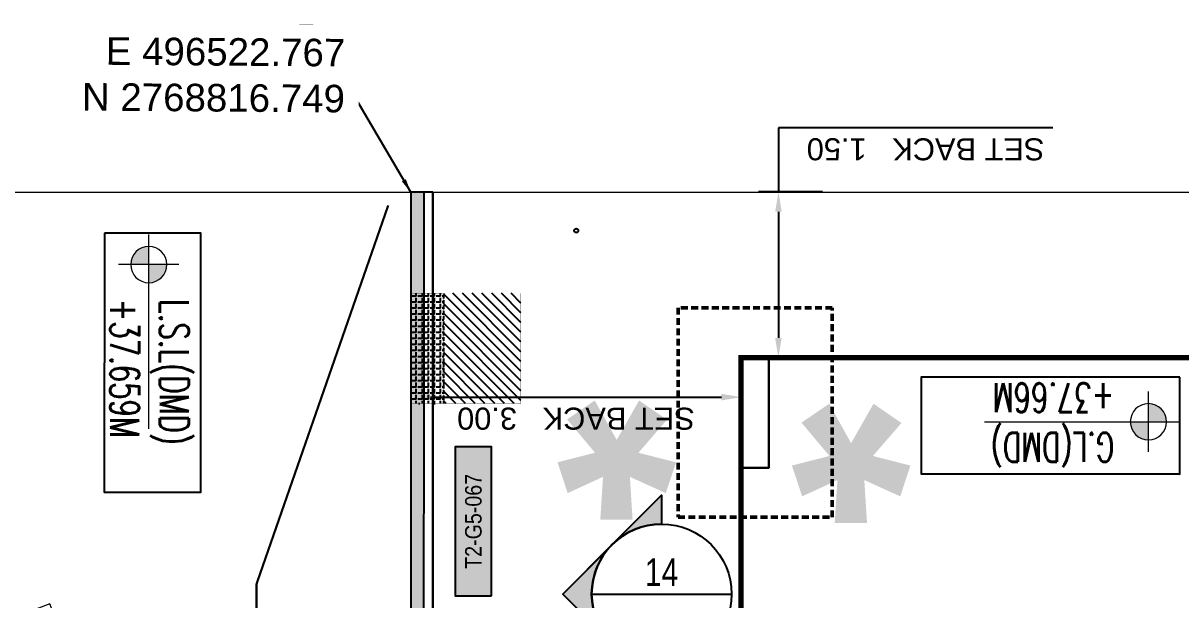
# Model space of a CAD drawing. Header units: centimetres. Extents: x -6122352 to 4157695, y -1694241 to 1947892.
# Drawn here: x 25938 to 36450, y -154451 to -149220 of the extents above; entities that cross this region are included whole.
import ezdxf
from ezdxf.enums import TextEntityAlignment as Align
from ezdxf.xclip import XClip

# ---------------------------------------------------------------- set-up
doc = ezdxf.new("R2010")
doc.units = ezdxf.units.CM
doc.header["$MEASUREMENT"] = 0
doc.header["$XCLIPFRAME"] = 2
doc.header["$PDMODE"] = 66
doc.header["$PDSIZE"] = 100
doc.linetypes.add('DASHED2', pattern=[0.375, 0.25, -0.125])
doc.linetypes.add('XR-AR-END-SETTING OUT PLAN$0$23261-XR-AR-SI-GF$0$HIDDEN', pattern=[0.375, 0.25, -0.125])
for name, color, linetype in [('00-MI-DIM', 7, 'Continuous'), ('23585-XR-AR-BOUNDARY WALLS AND SETBACKS$0$setback', 7, 'XR-AR-END-SETTING OUT PLAN$0$23261-XR-AR-SI-GF$0$HIDDEN'), ('@MI-FOOTINGS', 7, 'Continuous'), ('@MI-MEP', 7, 'Continuous'), ('@MI-REF LAYER', 7, 'Continuous'), ('@MI-TYPE-01', 30, 'Continuous'), ('@MI-TYPE-02', 6, 'Continuous'), ('B_TH_2', 7, 'Continuous'), ('PANEL-TAGS', 7, 'Continuous'), ('S-DIMENSION', 251, 'Continuous'), ('XREF1$0$S-LEVELS', 2, 'Continuous'), ('XREF1$0$S-TEXT-1', 3, 'Continuous'), ('XREF1$0$TYPICAL NEW PROFILE', 3, 'Continuous')]:
    doc.layers.add(name, color=color, linetype=linetype)
doc.layers.add('23585-XR-AR-DAMAC PLOT LIMITS$0$1-End units', color=7, linetype='Continuous', lineweight=5, true_color=0xf8991e)
doc.layers.add('23585-XR-AR-DAMAC PLOT LIMITS$0$1-Open Space', color=7, linetype='Continuous', lineweight=5, true_color=0x90cf5a)
for name, color, linetype, lineweight in [('@ Foundations', 4, 'DASHED2', 50), ('A-ANNO-TEXT', 3, 'Continuous', 25), ('Text Coordinate', 7, 'Continuous', 15), ('XR-AR-END-SETTING OUT PLAN$0$23585-XR-AR-END-GROUND FLOOR$0$S-COLS', 51, 'Continuous', 40), ('XR-AR-END-SETTING OUT PLAN$0$23585-XR-AR-END-GROUND FLOOR$0$S-COLS-PATT', 8, 'Continuous', 5), ('XREF1$0$36-TAGLVL', 23, 'Continuous', 9)]:
    doc.layers.add(name, color=color, linetype=linetype, lineweight=lineweight)
doc.styles.add('23585-XR-AR-MALDIVE-1$0$Arial', font='arialbd.ttf')
doc.styles.add('Arial', font='arialbd.ttf')
doc.styles.add('Arial Narrow', font='ARIALN.TTF', dxfattribs={"width": 0.95, "height": 500})
doc.styles.add('PANELTAG_STYLE', font='arial.ttf')
doc.styles.get("Standard").update_dxf_attribs({"font": 'arial.ttf'})
doc.styles.add('TITLE', font='arial.ttf')
doc.styles.add('XREF1$0$DLT_TEXT', font='romans.shx', dxfattribs={"width": 0.7})
doc.dimstyles.get("Standard").update_dxf_attribs({"dimtxt": 5, "dimasz": 0.5, "dimexe": 0.18, "dimexo": 0.0625, "dimgap": 0.09, "dimtad": 0, "dimtih": 1, "dimtoh": 1, "dimdec": 0, "dimzin": 0, "dimdsep": 46, "dimtxsty": 'Standard', "dimcen": 0.09, "dimadec": 0, "dimazin": 0, "dimtfac": 1, "dimtdec": 0, "dimtofl": 0, "dimtmove": 0, "dimatfit": 3, "dimfxl": 1, "dimtolj": 1, "dimtzin": 0, "dimarcsym": 0})

# ---------------------------------------------------------------- blocks, each defined once
blk = doc.blocks.new('23585-XR-AR-BOUNDARY WALLS AND SETBACKS')
at = {"layer": '23585-XR-AR-BOUNDARY WALLS AND SETBACKS$0$setback', "ltscale": 40, "const_width": 0.05}
blk.add_lwpolyline([(496542.317, 2768835.865), (496538.162, 2768831.331), (496534.109, 2768826.907), (496530.055, 2768822.484), (496525.899, 2768817.947), (496540.276, 2768804.773), (496544.432, 2768809.309), (496546.357, 2768811.41), (496548.486, 2768813.734), (496552.54, 2768818.157), (496556.694, 2768822.692)], close=True, dxfattribs=at)
at = {"layer": '@MI-TYPE-01'}
for points in [[(496522.901, 2768816.896), (496522.766, 2768816.749)], [(496522.901, 2768816.896), (496540.523, 2768800.75), (496546.57, 2768807.349), (496548.63, 2768809.598)]]:
    blk.add_lwpolyline(points, dxfattribs=at)
blk.add_lwpolyline([(496522.766, 2768816.749), (496540.535, 2768800.467), (496546.717, 2768807.214), (496548.642, 2768809.315), (496567.887, 2768791.681, -0.000695), (496567.985, 2768791.862)], format="xyb", dxfattribs=at)
blk = doc.blocks.new('A$C9d9485f6')
at = {"layer": 'A-ANNO-TEXT', "rotation": 312.4881850805905}
blk.add_blockref('23585-XR-AR-BOUNDARY WALLS AND SETBACKS', (-2377088.535, -1504219.252), dxfattribs=at)
blk = doc.blocks.new('23585-XR-AR-DAMAC PLOT LIMITS')
at = {"layer": '23585-XR-AR-DAMAC PLOT LIMITS$0$1-End units', "color": 251, "true_color": 0x636466}
blk.add_lwpolyline([(496546.644, 2768807.282), (496540.461, 2768800.535), (496522.766, 2768816.749), (496528.95, 2768823.497)], close=True, dxfattribs=at)
at = {"layer": '23585-XR-AR-DAMAC PLOT LIMITS$0$1-Open Space', "color": 251, "true_color": 0x636466}
blk.add_lwpolyline([(496546.644, 2768807.282), (496548.569, 2768809.383), (496567.887, 2768791.681), (496567.475, 2768790.919), (496561.805, 2768789.011, 0.008585), (496545.543, 2768796.246), (496542.734, 2768797.43, 0.002468), (496538.004, 2768799.381, 0.002036), (496526.741, 2768803.902), (496528.98, 2768809.57), (496523.306, 2768811.809), (496521.067, 2768806.139), (496521.058, 2768806.143), (496519.441, 2768813.119), (496522.766, 2768816.749), (496540.461, 2768800.535)], format="xyb", close=True, dxfattribs=at)
blk = doc.blocks.new('A$Cf093b529')
at = {"layer": 'A-ANNO-TEXT'}
blk.add_blockref('23585-XR-AR-DAMAC PLOT LIMITS', (-495391.99, -2768603.442), dxfattribs=at)
blk = doc.blocks.new('A$C0a111004')
at = {"color": 1, "true_color": 0xeb0000, "const_width": 0.008}
blk.add_lwpolyline([(18.302, 0), (21.152, 0), (30.303, 0), (30.303, -24), (21.15, -24), (15.15, -24), (9.15, -24), (0, -24), (0, 0), (9.15, 0), (15.15, 0)], close=True, dxfattribs=at)
blk = doc.blocks.new('XR-AR-END-SETTING OUT PLAN$0$23585-XR-AR-END-GROUND FLOOR$0$A$C75a8815d')
at = {"layer": 'XR-AR-END-SETTING OUT PLAN$0$23585-XR-AR-END-GROUND FLOOR$0$S-COLS', "color": 252, "lineweight": 30}
blk.add_lwpolyline([(0, -4000), (0, -3000), (250, -3000), (250, -4000)], close=True, dxfattribs=at)
blk = doc.blocks.new('XR-AR-END-SETTING OUT PLAN')
at = {"layer": 'XR-AR-END-SETTING OUT PLAN$0$23585-XR-AR-END-GROUND FLOOR$0$S-COLS-PATT', "color": 8}
blk.add_blockref('XR-AR-END-SETTING OUT PLAN$0$23585-XR-AR-END-GROUND FLOOR$0$A$C75a8815d', (3000, 5500), dxfattribs=at)
blk = doc.blocks.new('END UNIT')
at = {"xscale": 0.001, "yscale": 0.001, "zscale": 0.001}
blk.add_blockref('XR-AR-END-SETTING OUT PLAN', (-9.15, 0), dxfattribs=at)
blk = doc.blocks.new('TH_2')
at = {"xscale": -1}
blk.add_blockref('END UNIT', (495820.305, 2769096.617), dxfattribs=at)
at = {"insert": (495825.455, 2769099.617), "char_height": 2, "attachment_point": 2, "style": 'Arial'}
blk.add_mtext('\\pxqc;*', dxfattribs=at)
blk = doc.blocks.new('23585-XR-AR-MALDIVE-3$0$TH_2')
at = {"layer": 'S-DIMENSION'}
blk.add_circle((495827.956, 2769096.966), 0.0182, dxfattribs=at)
at = {"insert": (495827.585, 2769099.588), "char_height": 2, "attachment_point": 2, "style": '23585-XR-AR-MALDIVE-1$0$Arial'}
blk.add_mtext('\\pxqc;*', dxfattribs=at)
at = {"layer": 'B_TH_2', "xscale": 1.000029656231738, "yscale": 1.000029656231738, "zscale": 1.000029656231738}
blk.add_blockref('TH_2', (-14.703, -82.121), dxfattribs=at)
at = {"layer": '@ Foundations', "linetype": 'DASHED2', "ltscale": 0.25, "elevation": 0}
blk.add_lwpolyline([(495825.631, 2769097.665), (495827.031, 2769097.665), (495827.031, 2769099.565), (495825.631, 2769099.565)], close=True, dxfattribs=at)
blk = doc.blocks.new('XREF1$0$LVL  ATTR')
at = {"color": 7}
blk.add_wipeout([(-0.3373, 0.3835), (1.8973, 0.3835), (1.8973, -0.4505), (-0.3373, -0.4505)], dxfattribs=at)
at = {"layer": 'XREF1$0$36-TAGLVL', "extrusion": (-4.88814e-07, 1.40652e-17, 1)}
h = blk.add_hatch(color=252, dxfattribs=at)
h.paths.add_polyline_path([(-0.0654, 0.1563, 0.414214), (-0.2216, 0), (-0.0654, 0)])
h.paths.add_polyline_path([(0.0909, 0), (-0.0654, 0), (-0.0654, -0.1562, 0.414214)])
for p, q in [((-0.0654, -0.2604), (-0.0654, 0.2604)), ((1.3511, 0, 0), (-0.3253, 0, 0))]:
    blk.add_line(p, q, dxfattribs=at)
blk.add_circle((-0.0654, 0, 0), 0.1562, dxfattribs=at)
at = {"layer": 'XREF1$0$S-LEVELS', "color": 1}
blk.add_lwpolyline([(-0.3373, 0.3835), (1.8973, 0.3835), (1.8973, -0.4505), (-0.3373, -0.4505)], close=True, dxfattribs=at)
at = {"layer": 'XREF1$0$TYPICAL NEW PROFILE', "color": 3, "style": 'XREF1$0$DLT_TEXT', "width": 0.7}
for tag, p in [('+0.00M', (0.2413, 0.0671, -0.0001)), ('S.S.L', (0.2413, -0.3453, -0.0001))]:
    blk.add_attdef(tag, p, '', height=0.25, dxfattribs=at)
blk = doc.blocks.new('A$C19569f2f')
at = {"layer": 'XREF1$0$S-TEXT-1', "color": 7}
ref = blk.add_blockref('XREF1$0$LVL  ATTR', (-32.154, -2.647, 0), dxfattribs=dict(at, xscale=-1.051480567989675, yscale=1.051480567989675, zscale=1.051480567989675, rotation=47.50187268988028))
ref.add_attrib('S.S.L', 'G.L(DMD)', (-32.244, -2.893), dxfattribs={"layer": 'XREF1$0$TYPICAL NEW PROFILE', "color": 3, "height": 0.2629, "rotation": 227.5019, "style": 'XREF1$0$DLT_TEXT', "width": 0.7})
ref.add_attrib('+0.00M', '+37.66M', (-32.574, -2.588), dxfattribs={"layer": 'XREF1$0$TYPICAL NEW PROFILE', "color": 3, "height": 0.2629, "rotation": 227.5019, "style": 'XREF1$0$DLT_TEXT', "width": 0.7})
blk = doc.blocks.new('*D517')
at = {"color": 0, "lineweight": -2, "transparency": 16777216}
for p, q in [((494346.598, 2767861.678), (494347.029, 2767861.678)), ((494346.849, 2767860.354), (494346.849, 2767861.498)), ((494346.448, 2767860.174), (494347.029, 2767860.174)), ((494346.849, 2767859.592), (494346.849, 2767860.174)), ((494344.357, 2767859.592), (494346.849, 2767859.592))]:
    blk.add_line(p, q, dxfattribs=at)
at = {"color": 0, "transparency": 16777216}
for points in [[(494346.819, 2767861.498), (494346.879, 2767861.498), (494346.849, 2767861.678)], [(494346.819, 2767860.354), (494346.879, 2767860.354), (494346.849, 2767860.174)]]:
    blk.add_solid(points, dxfattribs=at)
at = {"layer": 'Defpoints', "color": 0, "transparency": 16777216}
for p in [(494346.536, 2767861.678), (494346.849, 2767861.678), (494346.386, 2767860.174)]:
    blk.add_point(p, dxfattribs=at)
at = {"color": 0, "transparency": 16777216, "insert": (494345.513, 2767859.785), "char_height": 0.2, "attachment_point": 5}
blk.add_mtext('\\A1;SET BACK   1.50', dxfattribs=at)
blk = doc.blocks.new('*D519')
at = {"color": 0, "lineweight": -2, "transparency": 16777216}
for p, q in [((494347.187, 2767861.885), (494347.187, 2767862.215)), ((494350.187, 2767861.885), (494350.187, 2767862.215)), ((494350.007, 2767862.035), (494347.367, 2767862.035))]:
    blk.add_line(p, q, dxfattribs=at)
at = {"color": 0, "transparency": 16777216}
for points in [[(494347.367, 2767862.065), (494347.367, 2767862.005), (494347.187, 2767862.035)], [(494350.007, 2767862.065), (494350.007, 2767862.005), (494350.187, 2767862.035)]]:
    blk.add_solid(points, dxfattribs=at)
at = {"layer": 'Defpoints', "color": 0, "transparency": 16777216}
for p in [(494347.187, 2767862.035), (494347.187, 2767861.822), (494350.187, 2767861.822)]:
    blk.add_point(p, dxfattribs=at)
at = {"color": 0, "transparency": 16777216, "insert": (494348.687, 2767862.229), "char_height": 0.2, "attachment_point": 5}
blk.add_mtext('\\A1;SET BACK   3.00', dxfattribs=at)
blk = doc.blocks.new('T1-FOOTING')
at = {"transparency": 33554679}
h = blk.add_hatch(dxfattribs=at)
h.set_pattern_fill('ANGLE', color=256, scale=500)
h.set_pattern_definition([(0, (0, 0), (0, 137.5), [100, -37.5]), (90, (0, 0), (-137.5, 8e-15), [100, -37.5])])
h.paths.add_polyline_path([(-500, -300), (500, -300), (500, 0), (-500, 0)])
h.paths.add_polyline_path([(-499.75, -299.75), (499.75, -299.75), (499.75, -0.25), (-499.75, -0.25)], flags=16)
h = blk.add_hatch(dxfattribs=at)
h.set_pattern_fill('ANGLE', color=8, scale=200)
h.set_pattern_definition([(0, (0, 0), (0, 55), [40, -15]), (90, (0, 0), (-55, 3e-15), [40, -15])])
h.paths.add_polyline_path([(500, -300), (500, 0), (-500, 0), (-500, -300)])
h = blk.add_hatch(dxfattribs=at)
h.set_pattern_fill('ANSI31', color=8, scale=500)
h.paths.add_polyline_path([(500, -1000), (500, -300), (-500, -300), (-500, -1000)])
at = {"layer": '@MI-TYPE-01', "color": 240, "linetype": 'DASHED2', "true_color": 0xed1f24}
blk.add_line((-500, -300), (500, -300), dxfattribs=at)
at = {"layer": '@MI-TYPE-01', "color": 240, "true_color": 0xed1f24, "const_width": 2.5}
blk.add_lwpolyline([(-500, 0), (500, 0), (500, -1000), (-500, -1000)], close=True, dxfattribs=at)
blk = doc.blocks.new('A$C90a9385a')
at = {"layer": '@MI-TYPE-02'}
h = blk.add_hatch(color=256, dxfattribs=at)
h.dxf.hatch_style = 1
h.paths.add_polyline_path([(5835, 0), (0, 0), (0, -120), (5835, -120)])
at = {"layer": '@MI-TYPE-02', "const_width": 2.5}
blk.add_lwpolyline([(5835, 0), (0, 0), (0, -120), (5835, -120)], close=True, dxfattribs=at)
at = {"layer": '@MI-FOOTINGS', "color": 240, "true_color": 0xed1f24}
blk.add_blockref('T1-FOOTING', (4417.5, 0.9), dxfattribs=at)
blk = doc.blocks.new('*U3659')
h = blk.add_hatch(color=94)
edge = h.paths.add_edge_path()
edge.add_line((0, -6.35), (0, -8.98))
edge.add_line((0, -8.98), (-8.98, 0))
edge.add_line((-8.98, 0), (0, 8.98))
edge.add_line((0, 8.98), (0, 6.35))
edge.add_arc((0, 0), 6.35, 90, 270)
at = {"color": 94}
blk.add_line((-6.35, 0), (6.35, 0), dxfattribs=at)
blk.add_lwpolyline([(0, -6.35), (0, -8.98), (-8.98, 0), (0, 8.98), (0, 6.35, 1)], format="xyb", close=True, dxfattribs=at)
blk.add_lwpolyline([(-4.49, 4.49, 0.414214), (-4.49, -4.49), (-8.98, 0), (-4.49, 4.49)], format="xyb", close=True)
blk.add_circle((0, 0), 6.35, dxfattribs=at)
at = {"style": 'Arial Narrow', "width": 0.95, "flags": 8}
blk.add_attdef('VIEWNUMBER', text='', height=2.5, dxfattribs=at).set_placement((0, 0), align=Align.BOTTOM_CENTER)
blk.add_attdef('SHEETNUMBER', text='', height=2.5, dxfattribs=at).set_placement((0, -1.59), align=Align.TOP_CENTER)
blk = doc.blocks.new('PANELTAG')
at = {"layer": 'PANEL-TAGS', "color": 1}
blk.add_lwpolyline([(-13.5, -3.3), (13.5, -3.3), (13.5, 3.3), (-13.5, 3.3)], close=True, dxfattribs=at)
at = {"layer": 'PANEL-TAGS', "color": 40, "true_color": 0xffd700}
blk.add_solid([(-13.5, -3.3), (13.5, -3.3), (-13.5, 3.3), (13.5, 3.3)], dxfattribs=at)
at = {"layer": 'PANEL-TAGS', "color": 5, "style": 'PANELTAG_STYLE', "width": 0.85}
blk.add_attdef('TAGNO', text='', height=3, dxfattribs=at).set_placement((0, 0), align=Align.MIDDLE)
blk = doc.blocks.new('A$Cd3abcad4')
at = {"color": 1, "true_color": 0xeb0000, "const_width": 0.008}
blk.add_lwpolyline([(18.302, 0), (21.152, 0), (30.303, 0), (30.303, -24), (21.15, -24), (15.15, -24), (9.15, -24), (0, -24), (0, 0), (9.15, 0), (15.15, 0)], close=True, dxfattribs=at)
dim = blk.add_linear_dim(base=(27.303, -22.141), p1=(30.303, -22.354), p2=(27.303, -22.354), text='SET BACK   <>', dimstyle='Standard', override={"dimtxt": 0.2, "dimtad": 1, "dimtih": 0, "dimdec": 2})
dim.commit()
dim.dimension.update_dxf_attribs({"geometry": '*D519', "text_midpoint": (28.803, -21.947), "insert": (-494319.884, -2767884.176)})
dim = blk.add_linear_dim(base=(26.965, -22.498), p1=(26.502, -24.002), p2=(26.652, -22.498), angle=90, text='SET BACK   <>', dimstyle='Standard', override={"dimtxt": 0.2, "dimtad": 1, "dimtih": 0, "dimdec": 2, "dimtmove": 1})
dim.commit()
dim.dimension.update_dxf_attribs({"geometry": '*D517', "text_midpoint": (26.965, -24.584), "dimtype": 128, "insert": (-494319.884, -2767884.176)})

msp = doc.modelspace()

# ---------------------------------------------------------------- block references
at = {"layer": '@MI-MEP', "color": 10, "xscale": 1000, "yscale": 1000, "zscale": 1000, "rotation": 179.9901263953543}
msp.add_blockref('A$C0a111004', (59756.31336, -174758.47773), dxfattribs=at)
at = {"layer": '@MI-REF LAYER', "xscale": 1000, "yscale": 1000, "zscale": 1000}
msp.add_blockref('A$C9d9485f6', (-23958.95046, 48155.57226), dxfattribs=at)
at = {"layer": '@MI-REF LAYER', "xscale": 1000, "yscale": 1000, "zscale": 1000, "rotation": 312.4882903633292}
msp.add_blockref('A$Cf093b529', (-891608.73293, 539022.72011), dxfattribs=at)

# ---------------------------------------------------------------- next in the draw order: block references
at = {"layer": '@MI-REF LAYER'}
ref = msp.add_blockref('23585-XR-AR-MALDIVE-3$0$TH_2', (496336378.43808, 2768860328.19691), dxfattribs=dict(at, xscale=1000, yscale=1000, zscale=1000, rotation=179.9901205999888))
XClip(ref).set_block_clipping_path([(495799.2550297892, 2769096.6153797582), (495799.255405813, 2769120.5163296042), (495808.3004683387, 2769120.5587037131), (495814.2939508669, 2769120.5576514951), (495817.4459820543, 2769120.5176626369), (495820.3071577782, 2769120.4176348741), (495829.2579656807, 2769120.4174829312), (495829.2578130416, 2769096.6176070911)])

# ---------------------------------------------------------------- next in the draw order: block references
at = {"layer": '@MI-REF LAYER', "color": 7}
ref = msp.add_blockref('XREF1$0$LVL  ATTR', (36086.6667, -152835.72014, 0.15112), dxfattribs=dict(at, xscale=-1051.480567989675, yscale=1051.480567989676, zscale=1051.480567989675, rotation=359.9901630524215))
ref.add_attrib('S.S.L', 'G.L(DMD)', (35843.60317, -152935.85004), dxfattribs={"layer": 'XREF1$0$TYPICAL NEW PROFILE', "color": 3, "height": 262.870142, "rotation": 179.990166346, "style": 'XREF1$0$DLT_TEXT', "width": 0.7})
ref.add_attrib('+0.00M', '+37.66M', (35845.90582, -152486.51544), dxfattribs={"layer": 'XREF1$0$TYPICAL NEW PROFILE', "color": 3, "height": 262.870142, "rotation": 179.990166346, "style": 'XREF1$0$DLT_TEXT', "width": 0.7})

# ---------------------------------------------------------------- next in the draw order: block references
at = {"layer": '@MI-REF LAYER', "color": 10, "xscale": 1000, "yscale": 1000, "zscale": 1000, "rotation": 312.4876811369317}
msp.add_blockref('A$C19569f2f', (59756.3449, -174758.47773), dxfattribs=at)

# ---------------------------------------------------------------- next in the draw order: linework, layer by layer
at = {"layer": '@MI-REF LAYER', "color": 1, "const_width": 20}
msp.add_lwpolyline([(29252.63035, -150873.14512), (28056.17481, -154308.95485), (28032.93905, -167566.72787), (27634.65186, -167569.12582), (28032.93905, -167566.72787), (28050.89719, -170783.47451), (29553.70279, -174613.74142)], dxfattribs=at)
at = {"layer": '@MI-TYPE-02'}
msp.add_lwpolyline([(29457.75958, -150753.338), (29456.7141, -156588.33791), (29576.7141, -156588.35941), (29577.75957, -150753.3595)], close=True, dxfattribs=at)

# ---------------------------------------------------------------- next in the draw order: block references
at = {"layer": '00-MI-DIM'}
ref = msp.add_blockref('*U3659', (31734.98303, -154398.72104), dxfattribs=dict(at, xscale=100, yscale=100, zscale=100))
ref.add_attrib('VIEWNUMBER', '14', dxfattribs={"layer": '0', "height": 250, "style": 'Arial Narrow', "width": 0.95}).set_placement((31734.98303, -154398.72104), align=Align.BOTTOM_CENTER)
ref.add_attrib('SHEETNUMBER', 'T2', dxfattribs={"layer": '0', "height": 250, "style": 'Arial Narrow', "width": 0.95}).set_placement((31734.98303, -154557.47104), align=Align.TOP_CENTER)
at = {"layer": '@MI-REF LAYER', "color": 10, "xscale": 1000, "yscale": 1000, "zscale": 1000, "rotation": 179.9893265042863}
msp.add_blockref('A$Cd3abcad4', (59756.31341, -174758.07874), dxfattribs=at)
at = {"layer": '@MI-REF LAYER', "color": 7}
ref = msp.add_blockref('XREF1$0$LVL  ATTR', (27078.46035, -151478.56849, 0.15112), dxfattribs=dict(at, xscale=-1051.480567989675, yscale=1051.480567989676, zscale=1051.480567989675, rotation=89.9890117043148))
ref.add_attrib('S.S.L', 'L.S.L(DMD)', (27178.58537, -151721.63403), dxfattribs={"layer": 'XREF1$0$TYPICAL NEW PROFILE', "color": 3, "height": 262.870142, "rotation": 269.989015008, "style": 'XREF1$0$DLT_TEXT', "width": 0.7})
ref.add_attrib('+0.00M', '+37.659M ', (26729.25081, -151719.32236), dxfattribs={"layer": 'XREF1$0$TYPICAL NEW PROFILE', "color": 3, "height": 262.870142, "rotation": 269.989015008, "style": 'XREF1$0$DLT_TEXT', "width": 0.7})
at = {"layer": 'PANEL-TAGS'}
ref = msp.add_blockref('PANELTAG', (30025.80256, -153738.81615), dxfattribs=dict(at, xscale=50, yscale=50, zscale=50, rotation=90))
ref.add_attrib('TAGNO', 'T2-G5-067', dxfattribs={"color": 5, "height": 150, "rotation": 90, "style": 'PANELTAG_STYLE', "width": 0.85}).set_placement((30025.80256, -153738.81615), align=Align.MIDDLE_CENTER)

# ---------------------------------------------------------------- next in the draw order: leaders
at = {"layer": 'Text Coordinate', "color": 10, "annotation_type": 0, "has_hookline": 1, "hookline_direction": 1, "text_width": 2346.69168, "horizontal_direction": (0.999974, -0.00717, 0)}
msp.add_leader([(29458.29452, -150753.33809), (28570.30917, -149244.77536), (28445.31239, -149243.87909)], dimstyle='Standard', override={"dimscale": 1, "dimasz": 125, "dimtad": 0}, dxfattribs=at)

# ---------------------------------------------------------------- next in the draw order: texts
at = {"layer": 'Text Coordinate', "color": 7, "insert": (28861.24406, -149698.07275), "char_height": 250, "attachment_point": 6, "rotation": 359.589174857, "style": 'TITLE', "bg_fill": 3, "box_fill_scale": 1.5, "bg_fill_color": 256, "bg_fill_true_color": 13158600, "bg_fill_transparency": 0}
msp.add_mtext('E 496522.767\\PN 2768816.749', dxfattribs=at)

# ---------------------------------------------------------------- next in the draw order: block references
at = {"layer": '@MI-TYPE-02', "rotation": 89.98973417812736}
msp.add_blockref('A$C90a9385a', (29456.91718, -156587.65099), dxfattribs=at)

doc.saveas('drawing.dxf')
